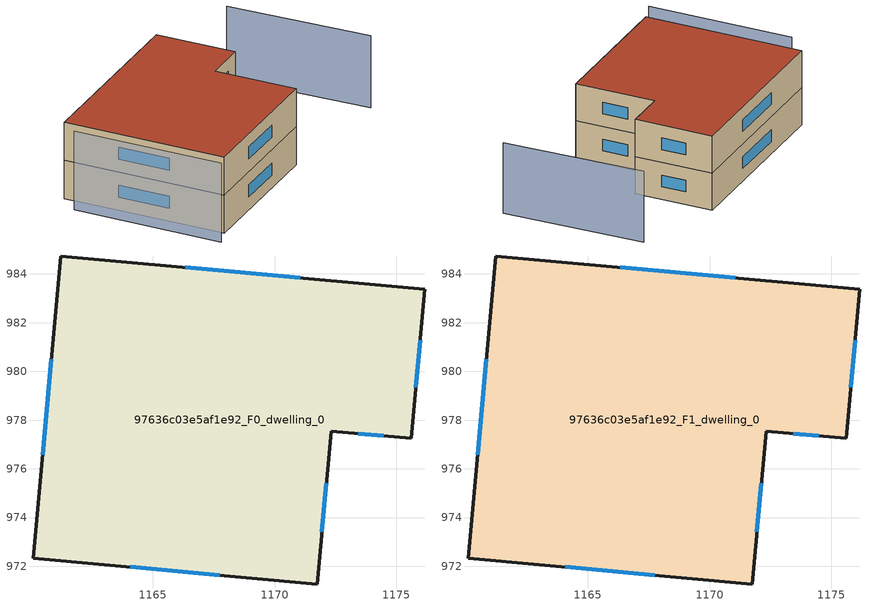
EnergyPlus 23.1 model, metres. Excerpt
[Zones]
97636c03e5af1e92_F0_dwelling_0
 floor ground (EU_floor_Construction): 1176.16,983.38 1175.6,977.25 1172.32,977.55 1171.74,971.27 1160.09,972.34 1161.22,984.74 z0
 wall outside (EU_wall_Construction): 1172.32,977.55 1175.6,977.25 1176.16,983.38 1161.22,984.74 1160.09,972.34 1171.74,971.27 1172.32,977.55 z0:3
 window (EU_Window_Construction): 1173.44,977.45 1174.48,977.35 / 1171.94,973.42 1172.12,975.4 / 1164.08,971.97 1167.75,971.64 / 1160.83,980.49 1160.48,976.58 / 1171.05,983.84 1166.34,984.27 / 1175.8,979.35 1175.97,981.28 z1.03:1.97
97636c03e5af1e92_F1_dwelling_0
 floor to 97636c03e5af1e92_F0_dwelling_0 (EU_floor_Construction): 1176.16,983.38 1175.6,977.25 1172.32,977.55 1171.74,971.27 1160.09,972.34 1161.22,984.74 z3
 wall outside (EU_wall_Construction): 1172.32,977.55 1175.6,977.25 1176.16,983.38 1161.22,984.74 1160.09,972.34 1171.74,971.27 1172.32,977.55 z3:6
 window (EU_Window_Construction): 1173.44,977.45 1174.48,977.35 / 1171.94,973.42 1172.12,975.4 / 1164.08,971.97 1167.75,971.64 / 1160.83,980.49 1160.48,976.58 / 1171.05,983.84 1166.34,984.27 / 1175.8,979.35 1175.97,981.28 z4.03:4.97
 roof outside (EU_roof_Construction): 1171.74,971.27 1172.32,977.55 1175.6,977.25 1176.16,983.38 1161.22,984.74 1160.09,972.34 z6
shading: 1181.8,969.4 1182.57,980.48 z0:5.7; 1159.84,983.45 1158.76,972.07 z0:6.2
[Building]
EU S2 Campaign: North Axis=0; Terrain=City; Solar Distribution=FullExterior
[Site:Location]
Cape.Town.Intl.AP: Latitude=-33.965; Longitude=18.602; Time Zone=2; Elevation=46
[SizingPeriod:WeatherFileDays]
AnnualSizingPeriod: Begin Month=1; Begin Day of Month=1; End Month=12; End Day of Month=31; Day of Week for Start Day=Monday; Use Weather File Daylight Saving Period=No; Use Weather File Rain and Snow Indicators=No
[MATERIAL]
EU_InternalMass_Material: Roughness=MediumRough; Thickness=0.1; Conductivity=1; Density=1800; Specific Heat=900; Thermal Absorptance=0.9; Solar Absorptance=0.7; Visible Absorptance=0.7
[MATERIAL:NOMASS] Roughness=MediumRough; Thermal Absorptance=0.9; Solar Absorptance=0.7; Visible Absorptance=0.7
Name | Thermal Resistance
EU_wall_NoMass | 0.493876
EU_roof_NoMass | 0.449382
EU_floor_NoMass | 1.25
[WINDOWMATERIAL:SIMPLEGLAZINGSYSTEM]
EU_Window_SimpleGlazing: UFactor=4.4; Solar Heat Gain Coefficient=0.85; Visible Transmittance=0.85
[CONSTRUCTION]
EU_wall_Construction: EU_wall_NoMass
EU_roof_Construction: EU_roof_NoMass
EU_floor_Construction: EU_floor_NoMass
EU_Window_Construction: EU_Window_SimpleGlazing
EU_InternalMass_Construction: EU_InternalMass_Material
[ZONE] Type=1; Multiplier=1; Ceiling Height=autocalculate; Volume=498.116; Floor Area=autocalculate; Part of Total Floor Area=Yes
97636c03e5af1e92_F0_dwelling_0; 97636c03e5af1e92_F1_dwelling_0
[INTERNALMASS] Construction=EU_InternalMass_Construction; Surface Area=166.039
Name | Zone or ZoneList
97636c03e5af1e92_F0_dwelling_0_EU_InternalMass | 97636c03e5af1e92_F0_dwelling_0
97636c03e5af1e92_F1_dwelling_0_EU_InternalMass | 97636c03e5af1e92_F1_dwelling_0
[OTHEREQUIPMENT] Fuel Type=Electricity; Design Level Calculation Method=Watts/Area; Power per Zone Floor Area=1; Fraction Latent=0; Fraction Radiant=0; Fraction Lost=0; Carbon Dioxide Generation Rate=0; EndUse Subcategory=EU_Step8_InternalGains
Name | Zone or ZoneList or Space or SpaceList | Schedule
EU_Step8_InternalGain_97636c03e5af1e92_F0_dwelling_0_f000 | 97636c03e5af1e92_F0_dwelling_0 | EU_Step8_GainSchedule_97636c03e5af1e92_F0_dwelling_0_f000
EU_Step8_InternalGain_97636c03e5af1e92_F1_dwelling_0_f000 | 97636c03e5af1e92_F1_dwelling_0 | EU_Step8_GainSchedule_97636c03e5af1e92_F1_dwelling_0_f000
[ZONEVENTILATION:DESIGNFLOWRATE] Schedule=EU_AlwaysOn; Design Flow Rate Calculation Method=AirChanges/Hour; Air Changes per Hour=0.64; Ventilation Type=Natural; Fan Pressure Rise=0; Fan Total Efficiency=1; Constant Term Coefficient=1; Temperature Term Coefficient=0; Velocity Term Coefficient=0; Velocity Squared Term Coefficient=0; Minimum Indoor Temperature=-100; Maximum Indoor Temperature=100; Delta Temperature=-100; Minimum Outdoor Temperature=-100; Maximum Outdoor Temperature=100; Maximum Wind Speed=40
Name | Zone or ZoneList or Space or SpaceList
EU_ConstantAir_97636c03e5af1e92_F0_dwelling_0 | 97636c03e5af1e92_F0_dwelling_0
EU_ConstantAir_97636c03e5af1e92_F1_dwelling_0 | 97636c03e5af1e92_F1_dwelling_0
[HVACTEMPLATE:THERMOSTAT] Constant Heating Setpoint=20; Constant Cooling Setpoint=50
EU_HeatOnly_97636c03e5af1e92_F0_dwelling_0; EU_HeatOnly_97636c03e5af1e92_F1_dwelling_0
[HVACTEMPLATE:ZONE:IDEALLOADSAIRSYSTEM] System Availability Schedule=EU_AlwaysOn; Maximum Heating Supply Air Temperature=50; Minimum Cooling Supply Air Temperature=13; Maximum Heating Supply Air Humidity Ratio=0.0156; Minimum Cooling Supply Air Humidity Ratio=0.0077; Heating Limit=NoLimit; Cooling Limit=NoLimit; Heating Availability Schedule=EU_AlwaysOn; Cooling Availability Schedule=EU_CoolingOff; Dehumidification Control Type=ConstantSensibleHeatRatio; Cooling Sensible Heat Ratio=0.7; Dehumidification Setpoint=60; Humidification Control Type=None; Humidification Setpoint=30; Outdoor Air Method=None; Outdoor Air Flow Rate per Person=0.00944; Outdoor Air Flow Rate per Zone Floor Area=0; Outdoor Air Flow Rate per Zone=0; Demand Controlled Ventilation Type=None; Outdoor Air Economizer Type=NoEconomizer; Heat Recovery Type=None; Sensible Heat Recovery Effectiveness=0.7; Latent Heat Recovery Effectiveness=0.65
Name | Template Thermostat
97636c03e5af1e92_F0_dwelling_0 | EU_HeatOnly_97636c03e5af1e92_F0_dwelling_0
97636c03e5af1e92_F1_dwelling_0 | EU_HeatOnly_97636c03e5af1e92_F1_dwelling_0
[SIZING:ZONE] Zone Cooling Design Supply Air Temperature Input Method=SupplyAirTemperature; Zone Cooling Design Supply Air Temperature=13; Zone Heating Design Supply Air Temperature Input Method=SupplyAirTemperature; Zone Heating Design Supply Air Temperature=50; Zone Cooling Design Supply Air Humidity Ratio=0.008; Zone Heating Design Supply Air Humidity Ratio=0.008; Cooling Design Air Flow Method=DesignDay; Cooling Design Air Flow Rate=0; Cooling Minimum Air Flow per Zone Floor Area=0.000762; Cooling Minimum Air Flow=0; Cooling Minimum Air Flow Fraction=0.2; Heating Design Air Flow Method=DesignDay; Heating Design Air Flow Rate=0; Heating Maximum Air Flow per Zone Floor Area=0.002032; Heating Maximum Air Flow=0.141576; Heating Maximum Air Flow Fraction=0.3; Account for Dedicated Outdoor Air System=No; Dedicated Outdoor Air System Control Strategy=NeutralSupplyAir; Dedicated Outdoor Air Low Setpoint Temperature for Design=autosize; Dedicated Outdoor Air High Setpoint Temperature for Design=autosize; Zone Load Sizing Method=Sensible Load Only No Latent Load; Zone Latent Cooling Design Supply Air Humidity Ratio Input Method=HumidityRatioDifference; Zone Cooling Design Supply Air Humidity Ratio Difference=0.005; Zone Latent Heating Design Supply Air Humidity Ratio Input Method=HumidityRatioDifference; Zone Humidification Design Supply Air Humidity Ratio Difference=0.005
97636c03e5af1e92_F0_dwelling_0; 97636c03e5af1e92_F1_dwelling_0
[SCHEDULE:CONSTANT]
Name | Hourly Value
EU_AlwaysOn | 1
EU_CoolingOff | 0
[SCHEDULE:FILE] Column Number=1; Rows to Skip at Top=0; Number of Hours of Data=8760; Column Separator=Comma; Interpolate to Timestep=No; Minutes per Item=60; Adjust Schedule for Daylight Savings=Yes
Name | File
EU_Step8_GainSchedule_97636c03e5af1e92_F0_dwelling_0_f000 | ../../schedules/97636c03e5af1e92/97636c03e5af1e92_F0_dwelling_0_f000_gain.csv
EU_Step8_GainSchedule_97636c03e5af1e92_F1_dwelling_0_f000 | ../../schedules/97636c03e5af1e92/97636c03e5af1e92_F1_dwelling_0_f000_gain.csv
